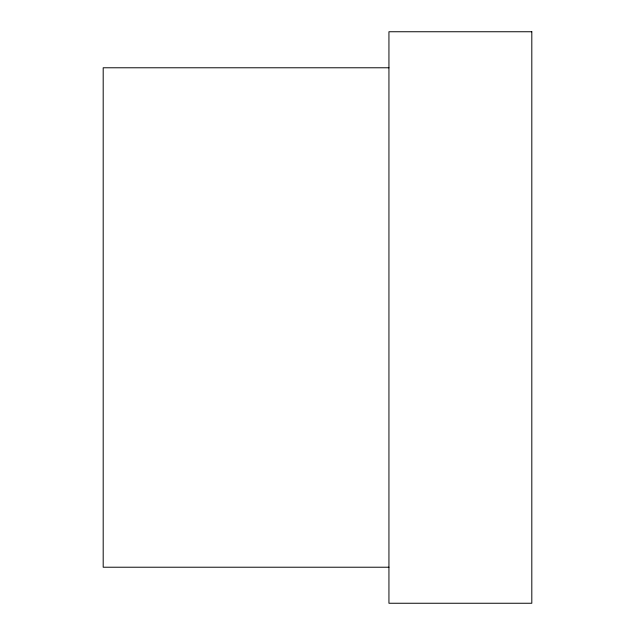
<?xml version="1.0" encoding="UTF-8"?>
<svg xmlns="http://www.w3.org/2000/svg" width="635" height="635" viewBox="0 0 635 635"><rect width="100%" height="100%" fill="white"/><g stroke="black" fill="none" stroke-linecap="round" stroke-linejoin="round"><path stroke-width="0.95" d="M388.938 67.778L103.188 67.778L103.188 567.222L388.938 567.222M531.812 31.75L388.938 31.75L388.938 603.25L531.812 603.25L531.812 31.75"/></g></svg>
